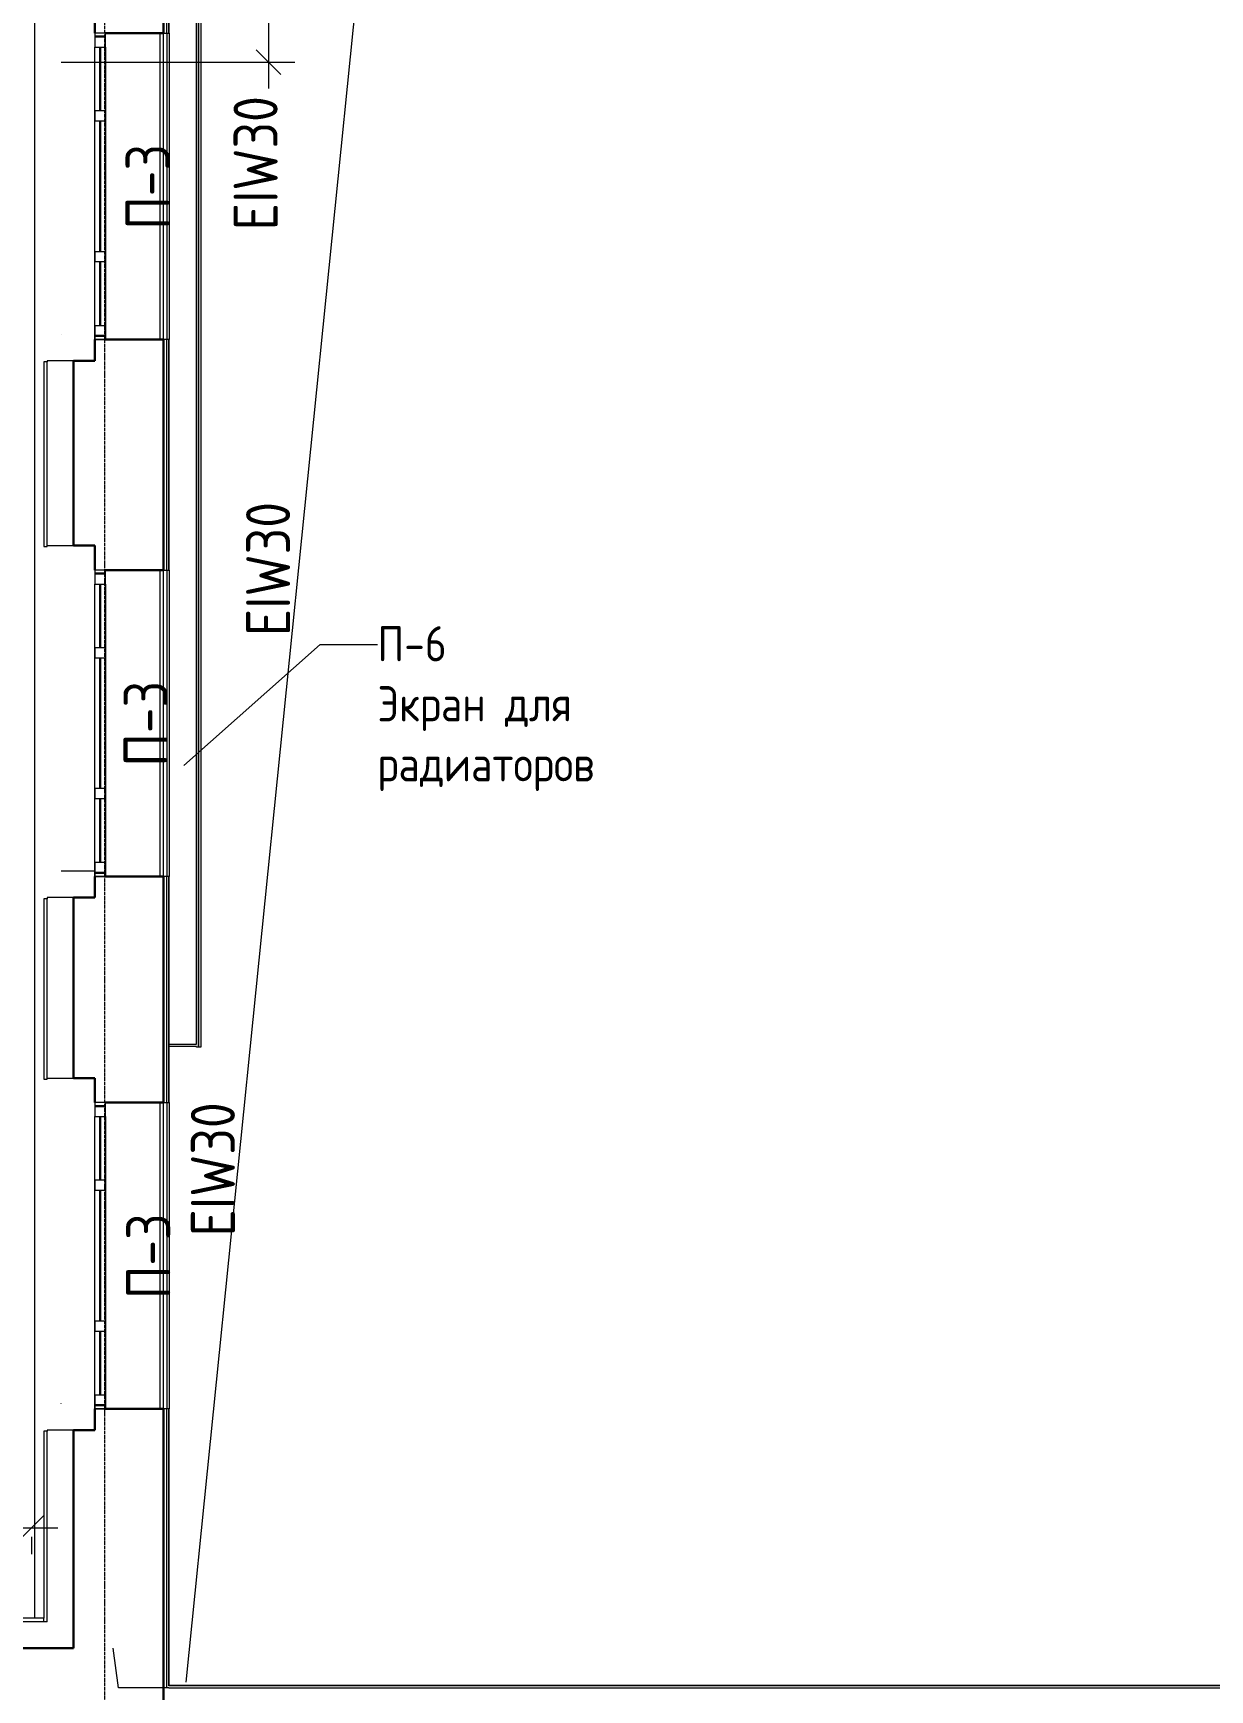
# Model space of a CAD drawing. Header units: millimetres. Extents: x 504091 to 2165846, y 135022 to 442887.
# Drawn here: x 1417793 to 1424475, y 325197 to 334609 of the extents above; entities that cross this region are included whole.
import ezdxf

# ---------------------------------------------------------------- set-up
doc = ezdxf.new("R2010")
doc.units = ezdxf.units.MM
doc.linetypes.add('ADSK_Линия сетки', pattern=[25, 20, -2.5, 0, -2.5])
doc.linetypes.add('осеваяX2', pattern=[4, 2.5, -0.5, 0.5, -0.5])
doc.layers.get('Defpoints').update_dxf_attribs({"color": 255})
for name, color, linetype, lineweight in [('_ Окна', 7, 'Continuous', 30), ('Аннотация', 7, 'Continuous', 9), ('Марки окон', 7, 'Continuous', 20), ('Окна', 7, 'Continuous', 18), ('Оси', 165, 'осеваяX2', 13), ('Перекрытие', 7, 'Continuous', 18), ('размеры', 7, 'Continuous', 9), ('Стены внутренние', 7, 'Continuous', 18), ('Стены наружные', 7, 'Continuous', 18), ('Стены несущие', 7, 'Continuous', 30), ('Стены отделка', 7, 'Continuous', 30), ('Стены штриховка', 7, 'Continuous', 18)]:
    doc.layers.add(name, color=color, linetype=linetype, lineweight=lineweight)
doc.layers.add('Линии', color=7, linetype='Continuous', lineweight=9, true_color=0x00a600)
doc.styles.add('GOST Common_1', font='GOST_Common.ttf', dxfattribs={"width": 0.9, "height": 250})
doc.styles.add('GOST Common_2', font='GOST_Common.ttf', dxfattribs={"width": 0.9, "height": 200})
doc.styles.add('GOST Common_6', font='GOST_Common.ttf', dxfattribs={"width": 0.9, "height": 200})
doc.dimstyles.new('ADSK_Основной_2_5_мм_Округление_до_1_мм', dxfattribs={"dimscale": 304.8, "dimtxt": 251.428749, "dimasz": 0.463911, "dimexe": 0.492126, "dimexo": 0.492126, "dimgap": 0.098425, "dimtad": 1, "dimdec": 0, "dimdsep": 46, "dimtxsty": 'GOST Common_1', "dimblk1": 'OBLIQUE', "dimblk2": 'OBLIQUE', "dimsah": 1, "dimcen": 0.09, "dimdle": 0.492126, "dimazin": 2, "dimtfac": 1, "dimtdec": 4, "dimtix": 1, "dimtmove": 0, "dimatfit": 3, "dimfxl": 0, "dimtvp": 1, "dimtolj": 1, "dimtzin": 0, "dimlwd": 20, "dimlwe": 20, "dimarcsym": 0})

# ---------------------------------------------------------------- blocks, each defined once
blk = doc.blocks.new('окно трехпол с фрамугой - 1700-2240_h___нов_ ок43_противопож-6940656-План 1-го этажа')
at = {"layer": '_ Окна', "lineweight": 18}
for p, q in [((-870, 75), (-870, 135)), ((-870, 135), (-790, 135)), ((-790, 135), (-790, 75)), ((-430, 75), (-430, 135)), ((-430, 135), (-370, 135)), ((-370, 135), (-370, 75)), ((370, 75), (370, 135)), ((370, 135), (430, 135)), ((430, 135), (430, 75)), ((790, 135), (790, 75)), ((870, 135), (790, 135)), ((870, 75), (870, 135)), ((-790, 75), (-870, 75)), ((-370, 75), (-430, 75)), ((430, 75), (370, 75)), ((790, 75), (870, 75))]:
    blk.add_line(p, q, dxfattribs=at)
at = {"layer": '_ Окна'}
for p, q in [((-850, 75), (-850, 135)), ((-790, 105), (-430, 105)), ((-370, 105), (370, 105)), ((430, 105), (790, 105)), ((850, 75), (850, 135))]:
    blk.add_line(p, q, dxfattribs=at)
at = {"layer": 'Окна'}
for p, q in [((-870, 135), (-870, 75)), ((-790, 135), (-870, 135)), ((-790, 135), (-430, 135)), ((-370, 135), (-430, 135)), ((-370, 135), (370, 135)), ((430, 135), (370, 135)), ((430, 135), (790, 135)), ((870, 135), (790, 135)), ((870, 75), (870, 135)), ((-870, 75), (-790, 75)), ((-430, 75), (-790, 75)), ((-430, 75), (-370, 75)), ((370, 75), (-370, 75)), ((370, 75), (430, 75)), ((790, 75), (430, 75)), ((790, 75), (870, 75))]:
    blk.add_line(p, q, dxfattribs=at)
blk = doc.blocks.new('окно трехпол с фрамугой - 1700-2240_h___нов_ ок43_противопож-6940654-План 1-го этажа')
at = {"layer": '_ Окна', "lineweight": 18}
for p, q in [((-870, 75), (-870, 135)), ((-870, 135), (-790, 135)), ((-790, 135), (-790, 75)), ((-430, 75), (-430, 135)), ((-430, 135), (-370, 135)), ((-370, 135), (-370, 75)), ((370, 75), (370, 135)), ((370, 135), (430, 135)), ((430, 135), (430, 75)), ((790, 135), (790, 75)), ((870, 135), (790, 135)), ((870, 75), (870, 135)), ((-790, 75), (-870, 75)), ((-370, 75), (-430, 75)), ((430, 75), (370, 75)), ((790, 75), (870, 75))]:
    blk.add_line(p, q, dxfattribs=at)
at = {"layer": '_ Окна'}
for p, q in [((-850, 75), (-850, 135)), ((-790, 105), (-430, 105)), ((-370, 105), (370, 105)), ((430, 105), (790, 105)), ((850, 75), (850, 135))]:
    blk.add_line(p, q, dxfattribs=at)
at = {"layer": 'Окна'}
for p, q in [((-870, 135), (-870, 75)), ((-790, 135), (-870, 135)), ((-790, 135), (-430, 135)), ((-370, 135), (-430, 135)), ((-370, 135), (370, 135)), ((430, 135), (370, 135)), ((430, 135), (790, 135)), ((870, 135), (790, 135)), ((870, 75), (870, 135)), ((-870, 75), (-790, 75)), ((-430, 75), (-790, 75)), ((-430, 75), (-370, 75)), ((370, 75), (-370, 75)), ((370, 75), (430, 75)), ((790, 75), (430, 75)), ((790, 75), (870, 75))]:
    blk.add_line(p, q, dxfattribs=at)
blk = doc.blocks.new('_Oblique')
at = {"color": 0, "linetype": 'ByBlock', "lineweight": -2}
blk.add_line((-0.5, -0.5), (0.5, 0.5), dxfattribs=at)
blk = doc.blocks.new('*D2707')
at = {"layer": 'Defpoints', "color": 0, "lineweight": 20, "transparency": 16777216}
for p in [(1416512.7, 326217.3), (1417782.7, 326217.3), (1417782.7, 326117.4)]:
    blk.add_point(p, dxfattribs=at)
at = {"layer": 'размеры', "color": 0, "transparency": 16777216}
for p, q in [((1416362.7, 326117.4), (1417932.7, 326117.4)), ((1416512.7, 326067.3), (1416512.7, 325967.4)), ((1417782.7, 326067.3), (1417782.7, 325967.4))]:
    blk.add_line(p, q, dxfattribs=at)
at = {"layer": 'размеры', "color": 0, "transparency": 16777216, "xscale": 141.4, "yscale": 141.4, "zscale": 141.4, "rotation": 180}
blk.add_blockref('_Oblique', (1416512.7, 326117.4), dxfattribs=at)
at = {"layer": 'размеры', "color": 0, "transparency": 16777216, "xscale": 141.4, "yscale": 141.4, "zscale": 141.4}
blk.add_blockref('_Oblique', (1417782.7, 326117.4), dxfattribs=at)
at = {"layer": 'размеры', "color": 0, "lineweight": 20, "transparency": 16777216, "insert": (1417147.7, 326272.4), "char_height": 250, "width": 700.591, "attachment_point": 5, "style": 'GOST Common_1'}
blk.add_mtext('\\A1;1270', dxfattribs=at)
blk = doc.blocks.new('*D2708')
at = {"layer": 'Defpoints', "color": 0, "lineweight": 20, "transparency": 16777216}
for p in [(1419229.1, 335928.9), (1417802.7, 334443.9), (1419129.1, 334443.9)]:
    blk.add_point(p, dxfattribs=at)
at = {"layer": 'размеры', "color": 0, "transparency": 16777216}
for p, q in [((1419129.1, 336078.9), (1419129.1, 334293.9)), ((1419079.1, 335928.9), (1418979.1, 335928.9)), ((1417952.7, 334443.9), (1419279.1, 334443.9))]:
    blk.add_line(p, q, dxfattribs=at)
at = {"layer": 'размеры', "color": 0, "transparency": 16777216, "xscale": 141.4, "yscale": 141.4, "zscale": 141.4}
for p, rotation in [((1419129.1, 335928.9), 90), ((1419129.1, 334443.9), 270)]:
    blk.add_blockref('_Oblique', p, dxfattribs=dict(at, rotation=rotation))
at = {"layer": 'размеры', "color": 0, "lineweight": 20, "transparency": 16777216, "insert": (1418974.1, 335186.4), "char_height": 250, "width": 726.16, "attachment_point": 5, "rotation": 90, "style": 'GOST Common_1'}
blk.add_mtext('\\A1;1485', dxfattribs=at)

msp = doc.modelspace()

# ---------------------------------------------------------------- linework, layer by layer
at = {"layer": 'Аннотация', "lineweight": 9}
for p, q in [((1418648.5851, 330449.0193), (1419422.5429, 331135.983)), ((1419422.5429, 331135.983), (1419747.9835, 331135.983))]:
    msp.add_line(p, q, dxfattribs=at)
at = {"layer": 'Линии', "color": 8, "true_color": 0x6e6e6e}
msp.add_line((1418661.0911, 325241.2872), (1420669.8804, 345099.2307), dxfattribs=at)
at = {"layer": 'Оси', "linetype": 'ADSK_Линия сетки'}
msp.add_line((1418199.8592, 300469.847), (1418199.8592, 349044.3426), dxfattribs=at)
at = {"layer": 'Перекрытие'}
for p, q in [((1418512.6907, 334608.8691), (1418512.6907, 332868.8691)), ((1418512.6907, 331558.8691), (1418512.6907, 329818.8691)), ((1418512.6907, 328533.9095), (1418512.6907, 326793.9095))]:
    msp.add_line(p, q, dxfattribs=at)
at = {"layer": 'Стены внутренние'}
for p, q in [((1418719.7634, 328864.6621), (1418719.7634, 347432.6621)), ((1418731.7634, 347432.6621), (1418731.7634, 328847.6621)), ((1418732.6907, 328847.6621), (1418732.6907, 347458.5188)), ((1418744.6907, 347458.5188), (1418744.6907, 328847.6621)), ((1418532.6907, 332868.8691), (1418532.6907, 334608.8691)), ((1418552.6907, 334608.8691), (1418552.6907, 332868.8691)), ((1417952.6907, 332898.1982), (1417952.6907, 332898.8691)), ((1418512.6907, 332868.8691), (1418512.6907, 332868.1982)), ((1418532.6907, 329818.8691), (1418532.6907, 331558.8691)), ((1418552.6907, 331558.8691), (1418552.6907, 329818.8691)), ((1418142.6907, 329848.8691), (1417952.6907, 329848.8691)), ((1417952.6907, 329848.2544), (1417952.6907, 329848.8691)), ((1418142.6907, 329848.2544), (1417952.6907, 329848.2544)), ((1418512.6907, 329818.8691), (1418512.6907, 329818.2544)), ((1418564.6907, 328864.6621), (1418719.7634, 328864.6621)), ((1418719.7634, 328852.6621), (1418564.6907, 328852.6621)), ((1418719.7634, 328847.6621), (1418719.7634, 328852.6621)), ((1418731.7634, 328847.6621), (1418719.7634, 328847.6621)), ((1418744.6907, 328847.6621), (1418732.6907, 328847.6621)), ((1418532.6907, 326793.9095), (1418532.6907, 328533.9095)), ((1418552.6907, 328533.9095), (1418552.6907, 326793.9095)), ((1417952.6907, 326823.0933), (1417952.6907, 326823.9095)), ((1418512.6907, 326793.9095), (1418512.6907, 326793.0933))]:
    msp.add_line(p, q, dxfattribs=at)
at = {"layer": 'Стены наружные'}
for p, q in [((1417802.6907, 325603.8691), (1417802.6907, 335243.1755)), ((1418564.6907, 334608.8691), (1418564.6907, 332868.8691)), ((1418564.6907, 331558.8691), (1418564.6907, 329818.8691)), ((1418564.6907, 328533.9095), (1418564.6907, 326793.9095))]:
    msp.add_line(p, q, dxfattribs=at)
at = {"layer": 'Стены несущие'}
for p, q in [((1418532.6907, 335928.8691), (1418532.6907, 334608.8691)), ((1418142.6907, 334747.8268), (1418142.6907, 334608.8691)), ((1418202.6907, 334608.8691), (1418532.6907, 334608.8691)), ((1418142.6907, 332868.8691), (1418142.6907, 332868.1982)), ((1418142.6907, 332868.1982), (1418142.6907, 332747.8268)), ((1418532.6907, 332868.8691), (1418202.6907, 332868.8691)), ((1418532.6907, 332868.8691), (1418532.6907, 331558.8691)), ((1418142.6907, 332747.8268), (1418022.6907, 332747.8268)), ((1418022.6907, 332747.8268), (1418022.6907, 331697.9743)), ((1418022.6907, 331697.9743), (1418142.6907, 331697.9743)), ((1418142.6907, 331697.9743), (1418142.6907, 331558.8691)), ((1418202.6907, 331558.8691), (1418532.6907, 331558.8691)), ((1418142.6907, 329818.8691), (1418142.6907, 329818.2544)), ((1418142.6907, 329818.2544), (1418142.6907, 329697.9743)), ((1418532.6907, 329818.8691), (1418202.6907, 329818.8691)), ((1418532.6907, 329818.8691), (1418532.6907, 328533.9095)), ((1418142.6907, 329697.9743), (1418022.6907, 329697.9743)), ((1418022.6907, 329697.9743), (1418022.6907, 328672.9095)), ((1418022.6907, 328672.9095), (1418142.6907, 328672.9095)), ((1418142.6907, 328672.9095), (1418142.6907, 328533.9095)), ((1418202.6907, 328533.9095), (1418532.6907, 328533.9095)), ((1418142.6907, 326793.9095), (1418142.6907, 326793.0933)), ((1418142.6907, 326793.0933), (1418142.6907, 326672.9095)), ((1418532.6907, 326793.9095), (1418202.6907, 326793.9095)), ((1418532.6907, 326793.9095), (1418532.6907, 324923.8691)), ((1418142.6907, 326672.9095), (1418022.6907, 326672.9095)), ((1418022.6907, 326672.9095), (1418022.6907, 325433.8691)), ((1418022.6907, 325433.8691), (1416614.8244, 325433.8691))]:
    msp.add_line(p, q, dxfattribs=at)
at = {"layer": 'Стены отделка', "lineweight": 9}
for p, q in [((1418552.6907, 334608.8691), (1418552.6907, 335928.8691)), ((1418564.6907, 334608.8691), (1418564.6907, 335928.8691)), ((1418532.6907, 334608.8691), (1418564.6907, 334608.8691)), ((1418532.6907, 332868.8691), (1418532.6907, 332868.8691)), ((1418564.6907, 332868.8691), (1418532.6907, 332868.8691)), ((1418552.6907, 331558.8691), (1418552.6907, 332868.8691)), ((1418564.6907, 331558.8691), (1418564.6907, 332868.8691)), ((1417872.6907, 332741.9113), (1417852.6907, 332741.9113)), ((1417852.6907, 332741.9113), (1417852.6907, 331691.9675)), ((1418022.6907, 332747.8268), (1417872.6907, 332747.8268)), ((1417872.6907, 332747.8268), (1417872.6907, 332741.9113)), ((1417852.6907, 331691.9675), (1417872.6907, 331691.9675)), ((1417872.6907, 331691.9675), (1417872.6907, 331697.9743)), ((1417872.6907, 331697.9743), (1418022.6907, 331697.9743)), ((1418532.6907, 331558.8691), (1418564.6907, 331558.8691)), ((1418532.6907, 329818.8691), (1418532.6907, 329818.8691)), ((1418564.6907, 329818.8691), (1418532.6907, 329818.8691)), ((1418552.6907, 328533.9095), (1418552.6907, 329818.8691)), ((1418564.6907, 328533.9095), (1418564.6907, 329818.8691)), ((1417872.6907, 329691.9675), (1417852.6907, 329691.9675)), ((1417852.6907, 329691.9675), (1417852.6907, 328666.8064)), ((1418022.6907, 329697.9743), (1417872.6907, 329697.9743)), ((1417872.6907, 329697.9743), (1417872.6907, 329691.9675)), ((1417852.6907, 328666.8064), (1417872.6907, 328666.8064)), ((1417872.6907, 328666.8064), (1417872.6907, 328672.9095)), ((1417872.6907, 328672.9095), (1418022.6907, 328672.9095)), ((1418532.6907, 328533.9095), (1418564.6907, 328533.9095)), ((1418564.6907, 326793.9095), (1418532.6907, 326793.9095)), ((1418552.6907, 325209.7953), (1418552.6907, 326793.9095)), ((1418564.6907, 325221.7953), (1418564.6907, 326793.9095)), ((1418022.6907, 326672.9095), (1417872.6907, 326672.9095)), ((1417872.6907, 326672.9095), (1417872.6907, 326666.8064)), ((1417872.6907, 326666.8064), (1417852.6907, 326666.8064)), ((1417852.6907, 326666.8064), (1417852.6907, 325603.8691)), ((1417852.6907, 325603.8691), (1416614.8244, 325603.8691)), ((1417872.6907, 325583.8691), (1416614.8244, 325583.8691)), ((1418562.6907, 325209.7953), (1418532.6907, 325209.7953)), ((1430270.623, 325221.7953), (1418564.6907, 325221.7953))]:
    msp.add_line(p, q, dxfattribs=at)
at = {"layer": 'Стены штриховка'}
for p, q in [((1418562.6907, 334608.8691), (1418562.6907, 335928.8691)), ((1418562.6907, 331558.8691), (1418562.6907, 332868.8691)), ((1417872.6907, 331697.9743), (1417872.6907, 332741.9113)), ((1418562.6907, 328533.9095), (1418562.6907, 329818.8691)), ((1417872.6907, 328672.9095), (1417872.6907, 329691.9675)), ((1418562.6907, 325219.7953), (1418562.6907, 326793.9095)), ((1417872.6907, 325583.8691), (1417872.6907, 326666.8064)), ((1417852.6907, 325583.8691), (1417852.6907, 325603.8691)), ((1418277.6907, 325209.7953), (1418247.6907, 325433.8691)), ((1418532.6907, 325209.7953), (1418277.6907, 325209.7953)), ((1430272.6296, 325219.7953), (1418562.6907, 325219.7953)), ((1418562.6907, 325209.7953), (1430282.6626, 325209.7953))]:
    msp.add_line(p, q, dxfattribs=at)

# ---------------------------------------------------------------- block references
at = {"layer": 'Окна', "rotation": 89.99999999999991}
for name, p in [('окно трехпол с фрамугой - 1700-2240_h___нов_ ок43_противопож-6940656-План 1-го этажа', (1418277.6907, 333738.8691)), ('окно трехпол с фрамугой - 1700-2240_h___нов_ ок43_противопож-6940654-План 1-го этажа', (1418277.6907, 330688.8691)), ('окно трехпол с фрамугой - 1700-2240_h___нов_ ок43_противопож-6940654-План 1-го этажа', (1418277.6907, 327663.9095))]:
    msp.add_blockref(name, p, dxfattribs=at)

# ---------------------------------------------------------------- texts
at = {"layer": 'Аннотация', "color": 1, "lineweight": 9, "true_color": 0xff0000, "char_height": 250, "width": 811.737, "attachment_point": 1, "rotation": 90, "line_spacing_factor": 1.022766, "style": 'GOST Common_2'}
for insert in [(1418931.0461, 333487.4057), (1419001.9978, 331181.816), (1418688.3581, 327771.5791)]:
    msp.add_mtext('\\pt360,720,1080,1440,1800,2160,2520,2880,3240,3600,3960,4320,4680,5040,5400,5760,6120,6480,6840,7200,7560,7920,8280,8640,9000,9360,9720,10080,10440,10800,11160,11520;ЕIW30', dxfattribs=dict(at, insert=insert))
at = {"layer": 'Аннотация', "lineweight": 9, "insert": (1419747.9835, 331240.1063), "char_height": 200, "width": 1637.1, "attachment_point": 1, "line_spacing_factor": 1.022766, "style": 'GOST Common_6'}
msp.add_mtext('\\pt360,720,1080,1440,1800,2160,2520,2880,3240,3600,3960,4320,4680,5040,5400,5760,6120,6480,6840,7200,7560,7920,8280,8640,9000,9360,9720,10080,10440,10800,11160,11520;П-6\\PЭкран для радиаторов', dxfattribs=at)
at = {"layer": 'Марки окон', "lineweight": 9, "char_height": 250, "width": 505.8, "attachment_point": 5, "rotation": 90, "line_spacing_factor": 1.022766, "style": 'GOST Common_2'}
for insert in [(1418442.8735, 333735.7117), (1418431.9971, 330685.7117), (1418446.7263, 327660.7521)]:
    msp.add_mtext('\\pt450,900,1350,1800,2250,2700,3150,3600,4050,4500,4950,5400,5850,6300,6750,7200,7650,8100,8550,9000,9450,9900,10350,10800,11250,11700,12150,12600,13050,13500,13950,14400;П-3', dxfattribs=dict(at, insert=insert))

# ---------------------------------------------------------------- dimensions: what is measured, and where the dimension line sits
at = {"layer": 'размеры', "lineweight": 20}
dim = msp.add_linear_dim(base=(1419129.1176, 334443.8691), p1=(1419229.1025, 335928.8691), p2=(1417802.6907, 334443.8691), angle=90, dimstyle='ADSK_Основной_2_5_мм_Округление_до_1_мм', override={"dimpost": '<>', "dimfxl": 2059.095778, "dimlwd": 65535, "dimlwe": 65535}, dxfattribs=at)
dim.commit()
dim.dimension.update_dxf_attribs({"geometry": '*D2708', "text_midpoint": (1418974.1176, 335186.3691)})
dim = msp.add_linear_dim(base=(1417782.6907, 326117.3589), p1=(1416512.6907, 326217.3438), p2=(1417782.6907, 326217.3438), dimstyle='ADSK_Основной_2_5_мм_Округление_до_1_мм', override={"dimpost": '<>', "dimfxl": 1270, "dimlwd": 65535, "dimlwe": 65535}, dxfattribs=at)
dim.commit()
dim.dimension.update_dxf_attribs({"geometry": '*D2707', "text_midpoint": (1417147.6907, 326272.3589)})

doc.saveas('drawing.dxf')
